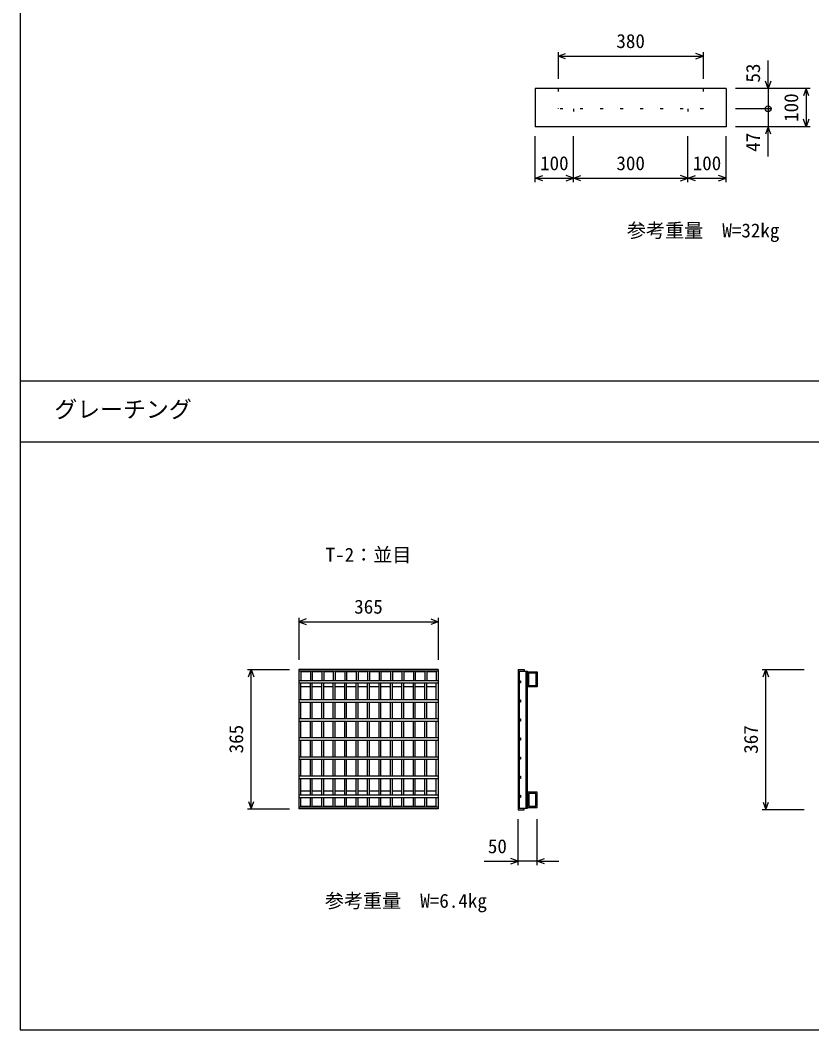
# Model space of a CAD drawing. Units: millimetres, scale not verified. Extents: x -12600 to 12600, y -8910 to 8910.
# Drawn here: x -4632 to -2557, y 2677 to 5321 of the extents above; entities that cross this region are included whole.
import ezdxf
from ezdxf.enums import TextEntityAlignment as Align

# ---------------------------------------------------------------- set-up
doc = ezdxf.new("R2010")
doc.units = ezdxf.units.MM
doc.header["$LTSCALE"] = 30
doc.linetypes.add('DOTTED', pattern=[1.75, 0.25, -1.5])
for name, color, linetype, lineweight in [('0-0_DIM', 7, 'Continuous', 25), ('0-2_HATCH', 6, 'Continuous', 25), ('0-4_OUTLINE', 3, 'Continuous', 25), ('0-5_OUTLINE2', 4, 'DOTTED', 25), ('0-6_TXT', 7, 'Continuous', 25)]:
    doc.layers.add(name, color=color, linetype=linetype, lineweight=lineweight)
doc.styles.add('ＭＳ ゴシック', font='')
doc.styles.get('ＭＳ ゴシック').set_extended_font_data('MS Gothic')

msp = doc.modelspace()

# ---------------------------------------------------------------- linework, layer by layer
at = {"layer": '0-0_DIM'}
for p, q in [((-3221.52, 5237.01), (-3221.52, 5167.01)), ((-2841.52, 5237.01), (-2841.52, 5167.01)), ((-3221.52, 5227.01), (-2841.52, 5227.01)), ((-2671.52, 5142.01), (-2671.52, 5215.3)), ((-2561.52, 5142.01), (-2756.52, 5142.01)), ((-2671.52, 5142.01), (-2671.52, 5089.01)), ((-2571.52, 5142.01), (-2571.52, 5042.01)), ((-2661.52, 5089.01), (-2756.52, 5089.01)), ((-2671.52, 5089.01), (-2671.52, 5042.01)), ((-2561.52, 5042.01), (-2756.52, 5042.01)), ((-2671.52, 4964.35), (-2671.52, 5042.01)), ((-3281.52, 4897.01), (-3281.52, 5017.01)), ((-3181.52, 4897.01), (-3181.52, 5017.01)), ((-2881.52, 4897.01), (-2881.52, 5017.01)), ((-2781.52, 4897.01), (-2781.52, 5017.01)), ((-3281.52, 4907.01), (-3181.52, 4907.01)), ((-3181.52, 4907.01), (-2881.52, 4907.01)), ((-2881.52, 4907.01), (-2781.52, 4907.01)), ((-4631.52, 4376.57), (1868.48, 4376.57)), ((-4631.52, 4216.57), (1868.48, 4216.57)), ((-3901.08, 3755.53), (-3901.08, 3645.53)), ((-3536.08, 3755.53), (-3536.08, 3645.53)), ((-3901.08, 3745.53), (-3536.08, 3745.53)), ((-4036.08, 3620.53), (-3926.08, 3620.53)), ((-4026.08, 3255.53), (-4026.08, 3620.53)), ((-2687.08, 3620.53), (-2577.08, 3620.53)), ((-2677.08, 3253.53), (-2677.08, 3620.53)), ((-4036.08, 3255.53), (-3926.08, 3255.53)), ((-2687.08, 3253.53), (-2577.08, 3253.53)), ((-3326.56, 3108.03), (-3326.56, 3228.03)), ((-3276.56, 3108.03), (-3276.56, 3228.03)), ((-3415.72, 3118.03), (-3326.56, 3118.03)), ((-3276.56, 3118.03), (-3326.56, 3118.03)), ((-3276.56, 3118.03), (-3219.5, 3118.03))]:
    msp.add_line(p, q, dxfattribs=at)
msp.add_lwpolyline([(-4631.52, 2676.57), (1868.48, 2676.57), (1868.48, 6676.57), (-4631.52, 6676.57)], close=True, dxfattribs=at)
for points in [[(-3202.07, 5219.93), (-3221.52, 5227.01), (-3202.07, 5234.09)], [(-2860.98, 5219.93), (-2841.52, 5227.01), (-2860.98, 5234.09)], [(-2664.44, 5161.47), (-2671.52, 5142.01), (-2678.61, 5161.47)], [(-2564.44, 5122.55), (-2571.52, 5142.01), (-2578.61, 5122.55)], [(-2564.44, 5061.47), (-2571.52, 5042.01), (-2578.61, 5061.47)], [(-2664.44, 5022.55), (-2671.52, 5042.01), (-2678.61, 5022.55)], [(-3262.07, 4899.93), (-3281.52, 4907.01), (-3262.07, 4914.09)], [(-3200.98, 4899.93), (-3181.52, 4907.01), (-3200.98, 4914.09)], [(-3162.07, 4899.93), (-3181.52, 4907.01), (-3162.07, 4914.09)], [(-2900.98, 4899.93), (-2881.52, 4907.01), (-2900.98, 4914.09)], [(-2862.07, 4899.93), (-2881.52, 4907.01), (-2862.07, 4914.09)], [(-2800.98, 4899.93), (-2781.52, 4907.01), (-2800.98, 4914.09)], [(-3881.63, 3752.61), (-3901.08, 3745.53), (-3881.63, 3738.45)], [(-3555.54, 3752.61), (-3536.08, 3745.53), (-3555.54, 3738.45)], [(-4033.17, 3601.07), (-4026.08, 3620.53), (-4019, 3601.07)], [(-2684.17, 3601.07), (-2677.08, 3620.53), (-2670, 3601.07)], [(-4033.17, 3274.99), (-4026.08, 3255.53), (-4019, 3274.99)], [(-2684.17, 3272.99), (-2677.08, 3253.53), (-2670, 3272.99)], [(-3346.02, 3110.95), (-3326.56, 3118.03), (-3346.02, 3125.11)], [(-3257.11, 3110.95), (-3276.56, 3118.03), (-3257.11, 3125.11)]]:
    msp.add_lwpolyline(points, dxfattribs=at)
msp.add_circle((-2671.52, 5089.01), 7.5, dxfattribs=at)
at = {"layer": '0-2_HATCH'}
for p, q in [((-3901.08, 3620.53), (-3901.08, 3255.53)), ((-3536.08, 3620.53), (-3901.08, 3620.53)), ((-3536.08, 3616.03), (-3901.08, 3616.03)), ((-3896.08, 3616.03), (-3896.08, 3591.03)), ((-3871.08, 3614.53), (-3896.08, 3614.53)), ((-3871.08, 3616.03), (-3871.08, 3591.03)), ((-3866.08, 3616.03), (-3866.08, 3591.03)), ((-3841.08, 3614.53), (-3866.08, 3614.53)), ((-3841.08, 3616.03), (-3841.08, 3591.03)), ((-3836.08, 3616.03), (-3836.08, 3591.03)), ((-3811.08, 3614.53), (-3836.08, 3614.53)), ((-3811.08, 3616.03), (-3811.08, 3591.03)), ((-3806.08, 3616.03), (-3806.08, 3591.03)), ((-3781.08, 3614.53), (-3806.08, 3614.53)), ((-3781.08, 3616.03), (-3781.08, 3591.03)), ((-3776.08, 3616.03), (-3776.08, 3591.03)), ((-3751.08, 3614.53), (-3776.08, 3614.53)), ((-3751.08, 3616.03), (-3751.08, 3591.03)), ((-3746.08, 3616.03), (-3746.08, 3591.03)), ((-3721.08, 3614.53), (-3746.08, 3614.53)), ((-3721.08, 3616.03), (-3721.08, 3591.03)), ((-3716.08, 3616.03), (-3716.08, 3591.03)), ((-3691.08, 3614.53), (-3716.08, 3614.53)), ((-3691.08, 3616.03), (-3691.08, 3591.03)), ((-3686.08, 3616.03), (-3686.08, 3591.03)), ((-3661.08, 3614.53), (-3686.08, 3614.53)), ((-3661.08, 3616.03), (-3661.08, 3591.03)), ((-3656.08, 3616.03), (-3656.08, 3591.03)), ((-3631.08, 3614.53), (-3656.08, 3614.53)), ((-3631.08, 3616.03), (-3631.08, 3591.03)), ((-3626.08, 3616.03), (-3626.08, 3591.03)), ((-3601.08, 3614.53), (-3626.08, 3614.53)), ((-3601.08, 3616.03), (-3601.08, 3591.03)), ((-3596.08, 3616.03), (-3596.08, 3591.03)), ((-3571.08, 3614.53), (-3596.08, 3614.53)), ((-3571.08, 3616.03), (-3571.08, 3591.03)), ((-3566.08, 3616.03), (-3566.08, 3591.03)), ((-3541.08, 3614.53), (-3566.08, 3614.53)), ((-3541.08, 3616.03), (-3541.08, 3591.03)), ((-3536.08, 3620.53), (-3536.08, 3255.53)), ((-3326.56, 3620.53), (-3326.56, 3253.03)), ((-3326.56, 3616.03), (-3301.56, 3616.03)), ((-3322.56, 3257.53), (-3322.56, 3616.03)), ((-3305.56, 3257.53), (-3305.56, 3616.03)), ((-3301.56, 3257.53), (-3301.56, 3616.03)), ((-3536.08, 3591.03), (-3901.08, 3591.03)), ((-3901.08, 3585.03), (-3536.08, 3585.03)), ((-3896.08, 3541.03), (-3896.08, 3585.03)), ((-3871.08, 3574.53), (-3896.08, 3574.53)), ((-3871.08, 3541.03), (-3871.08, 3585.03)), ((-3866.08, 3541.03), (-3866.08, 3585.03)), ((-3841.08, 3574.53), (-3866.08, 3574.53)), ((-3841.08, 3541.03), (-3841.08, 3585.03)), ((-3836.08, 3541.03), (-3836.08, 3585.03)), ((-3811.08, 3574.53), (-3836.08, 3574.53)), ((-3811.08, 3541.03), (-3811.08, 3585.03)), ((-3806.08, 3541.03), (-3806.08, 3585.03)), ((-3781.08, 3574.53), (-3806.08, 3574.53)), ((-3781.08, 3541.03), (-3781.08, 3585.03)), ((-3776.08, 3541.03), (-3776.08, 3585.03)), ((-3751.08, 3574.53), (-3776.08, 3574.53)), ((-3751.08, 3541.03), (-3751.08, 3585.03)), ((-3746.08, 3541.03), (-3746.08, 3585.03)), ((-3721.08, 3574.53), (-3746.08, 3574.53)), ((-3721.08, 3541.03), (-3721.08, 3585.03)), ((-3716.08, 3541.03), (-3716.08, 3585.03)), ((-3691.08, 3574.53), (-3716.08, 3574.53)), ((-3691.08, 3541.03), (-3691.08, 3585.03)), ((-3686.08, 3541.03), (-3686.08, 3585.03)), ((-3661.08, 3574.53), (-3686.08, 3574.53)), ((-3661.08, 3541.03), (-3661.08, 3585.03)), ((-3656.08, 3541.03), (-3656.08, 3585.03)), ((-3631.08, 3574.53), (-3656.08, 3574.53)), ((-3631.08, 3541.03), (-3631.08, 3585.03)), ((-3626.08, 3541.03), (-3626.08, 3585.03)), ((-3601.08, 3574.53), (-3626.08, 3574.53)), ((-3601.08, 3541.03), (-3601.08, 3585.03)), ((-3596.08, 3541.03), (-3596.08, 3585.03)), ((-3571.08, 3574.53), (-3596.08, 3574.53)), ((-3571.08, 3541.03), (-3571.08, 3585.03)), ((-3566.08, 3541.03), (-3566.08, 3585.03)), ((-3541.08, 3574.53), (-3566.08, 3574.53)), ((-3541.08, 3541.03), (-3541.08, 3585.03)), ((-3536.08, 3541.03), (-3901.08, 3541.03)), ((-3901.08, 3535.03), (-3536.08, 3535.03)), ((-3896.08, 3491.03), (-3896.08, 3535.03)), ((-3871.08, 3491.03), (-3871.08, 3535.03)), ((-3866.08, 3491.03), (-3866.08, 3535.03)), ((-3841.08, 3491.03), (-3841.08, 3535.03)), ((-3836.08, 3491.03), (-3836.08, 3535.03)), ((-3811.08, 3491.03), (-3811.08, 3535.03)), ((-3806.08, 3491.03), (-3806.08, 3535.03)), ((-3781.08, 3491.03), (-3781.08, 3535.03)), ((-3776.08, 3491.03), (-3776.08, 3535.03)), ((-3751.08, 3491.03), (-3751.08, 3535.03)), ((-3746.08, 3491.03), (-3746.08, 3535.03)), ((-3721.08, 3491.03), (-3721.08, 3535.03)), ((-3716.08, 3491.03), (-3716.08, 3535.03)), ((-3691.08, 3491.03), (-3691.08, 3535.03)), ((-3686.08, 3491.03), (-3686.08, 3535.03)), ((-3661.08, 3491.03), (-3661.08, 3535.03)), ((-3656.08, 3491.03), (-3656.08, 3535.03)), ((-3631.08, 3491.03), (-3631.08, 3535.03)), ((-3626.08, 3491.03), (-3626.08, 3535.03)), ((-3601.08, 3491.03), (-3601.08, 3535.03)), ((-3596.08, 3491.03), (-3596.08, 3535.03)), ((-3571.08, 3491.03), (-3571.08, 3535.03)), ((-3566.08, 3491.03), (-3566.08, 3535.03)), ((-3541.08, 3491.03), (-3541.08, 3535.03)), ((-3536.08, 3491.03), (-3901.08, 3491.03)), ((-3901.08, 3485.03), (-3536.08, 3485.03)), ((-3896.08, 3441.03), (-3896.08, 3485.03)), ((-3871.08, 3441.03), (-3871.08, 3485.03)), ((-3866.08, 3441.03), (-3866.08, 3485.03)), ((-3841.08, 3441.03), (-3841.08, 3485.03)), ((-3836.08, 3441.03), (-3836.08, 3485.03)), ((-3811.08, 3441.03), (-3811.08, 3485.03)), ((-3806.08, 3441.03), (-3806.08, 3485.03)), ((-3781.08, 3441.03), (-3781.08, 3485.03)), ((-3776.08, 3441.03), (-3776.08, 3485.03)), ((-3751.08, 3441.03), (-3751.08, 3485.03)), ((-3746.08, 3441.03), (-3746.08, 3485.03)), ((-3721.08, 3441.03), (-3721.08, 3485.03)), ((-3716.08, 3441.03), (-3716.08, 3485.03)), ((-3691.08, 3441.03), (-3691.08, 3485.03)), ((-3686.08, 3441.03), (-3686.08, 3485.03)), ((-3661.08, 3441.03), (-3661.08, 3485.03)), ((-3656.08, 3441.03), (-3656.08, 3485.03)), ((-3631.08, 3441.03), (-3631.08, 3485.03)), ((-3626.08, 3441.03), (-3626.08, 3485.03)), ((-3601.08, 3441.03), (-3601.08, 3485.03)), ((-3596.08, 3441.03), (-3596.08, 3485.03)), ((-3571.08, 3441.03), (-3571.08, 3485.03)), ((-3566.08, 3441.03), (-3566.08, 3485.03)), ((-3541.08, 3441.03), (-3541.08, 3485.03)), ((-3536.08, 3441.03), (-3901.08, 3441.03)), ((-3901.08, 3435.03), (-3536.08, 3435.03)), ((-3896.08, 3391.03), (-3896.08, 3435.03)), ((-3871.08, 3391.03), (-3871.08, 3435.03)), ((-3866.08, 3391.03), (-3866.08, 3435.03)), ((-3841.08, 3391.03), (-3841.08, 3435.03)), ((-3836.08, 3391.03), (-3836.08, 3435.03)), ((-3811.08, 3391.03), (-3811.08, 3435.03)), ((-3806.08, 3391.03), (-3806.08, 3435.03)), ((-3781.08, 3391.03), (-3781.08, 3435.03)), ((-3776.08, 3391.03), (-3776.08, 3435.03)), ((-3751.08, 3391.03), (-3751.08, 3435.03)), ((-3746.08, 3391.03), (-3746.08, 3435.03)), ((-3721.08, 3391.03), (-3721.08, 3435.03)), ((-3716.08, 3391.03), (-3716.08, 3435.03)), ((-3691.08, 3391.03), (-3691.08, 3435.03)), ((-3686.08, 3391.03), (-3686.08, 3435.03)), ((-3661.08, 3391.03), (-3661.08, 3435.03)), ((-3656.08, 3391.03), (-3656.08, 3435.03)), ((-3631.08, 3391.03), (-3631.08, 3435.03)), ((-3626.08, 3391.03), (-3626.08, 3435.03)), ((-3601.08, 3391.03), (-3601.08, 3435.03)), ((-3596.08, 3391.03), (-3596.08, 3435.03)), ((-3571.08, 3391.03), (-3571.08, 3435.03)), ((-3566.08, 3391.03), (-3566.08, 3435.03)), ((-3541.08, 3391.03), (-3541.08, 3435.03)), ((-3536.08, 3391.03), (-3901.08, 3391.03)), ((-3901.08, 3385.03), (-3536.08, 3385.03)), ((-3896.08, 3341.03), (-3896.08, 3385.03)), ((-3871.08, 3341.03), (-3871.08, 3385.03)), ((-3866.08, 3341.03), (-3866.08, 3385.03)), ((-3841.08, 3341.03), (-3841.08, 3385.03)), ((-3836.08, 3341.03), (-3836.08, 3385.03)), ((-3811.08, 3341.03), (-3811.08, 3385.03)), ((-3806.08, 3341.03), (-3806.08, 3385.03)), ((-3781.08, 3341.03), (-3781.08, 3385.03)), ((-3776.08, 3341.03), (-3776.08, 3385.03)), ((-3751.08, 3341.03), (-3751.08, 3385.03)), ((-3746.08, 3341.03), (-3746.08, 3385.03)), ((-3721.08, 3341.03), (-3721.08, 3385.03)), ((-3716.08, 3341.03), (-3716.08, 3385.03)), ((-3691.08, 3341.03), (-3691.08, 3385.03)), ((-3686.08, 3341.03), (-3686.08, 3385.03)), ((-3661.08, 3341.03), (-3661.08, 3385.03)), ((-3656.08, 3341.03), (-3656.08, 3385.03)), ((-3631.08, 3341.03), (-3631.08, 3385.03)), ((-3626.08, 3341.03), (-3626.08, 3385.03)), ((-3601.08, 3341.03), (-3601.08, 3385.03)), ((-3596.08, 3341.03), (-3596.08, 3385.03)), ((-3571.08, 3341.03), (-3571.08, 3385.03)), ((-3566.08, 3341.03), (-3566.08, 3385.03)), ((-3541.08, 3341.03), (-3541.08, 3385.03)), ((-3536.08, 3341.03), (-3901.08, 3341.03)), ((-3901.08, 3335.03), (-3536.08, 3335.03)), ((-3896.08, 3291.03), (-3896.08, 3335.03)), ((-3871.08, 3291.03), (-3871.08, 3335.03)), ((-3866.08, 3291.03), (-3866.08, 3335.03)), ((-3841.08, 3291.03), (-3841.08, 3335.03)), ((-3836.08, 3291.03), (-3836.08, 3335.03)), ((-3811.08, 3291.03), (-3811.08, 3335.03)), ((-3806.08, 3291.03), (-3806.08, 3335.03)), ((-3781.08, 3291.03), (-3781.08, 3335.03)), ((-3776.08, 3291.03), (-3776.08, 3335.03)), ((-3751.08, 3291.03), (-3751.08, 3335.03)), ((-3746.08, 3291.03), (-3746.08, 3335.03)), ((-3721.08, 3291.03), (-3721.08, 3335.03)), ((-3716.08, 3291.03), (-3716.08, 3335.03)), ((-3691.08, 3291.03), (-3691.08, 3335.03)), ((-3686.08, 3291.03), (-3686.08, 3335.03)), ((-3661.08, 3291.03), (-3661.08, 3335.03)), ((-3656.08, 3291.03), (-3656.08, 3335.03)), ((-3631.08, 3291.03), (-3631.08, 3335.03)), ((-3626.08, 3291.03), (-3626.08, 3335.03)), ((-3601.08, 3291.03), (-3601.08, 3335.03)), ((-3596.08, 3291.03), (-3596.08, 3335.03)), ((-3571.08, 3291.03), (-3571.08, 3335.03)), ((-3566.08, 3291.03), (-3566.08, 3335.03)), ((-3541.08, 3291.03), (-3541.08, 3335.03)), ((-3536.08, 3291.03), (-3901.08, 3291.03)), ((-3901.08, 3285.03), (-3536.08, 3285.03)), ((-3871.08, 3301.53), (-3896.08, 3301.53)), ((-3896.08, 3260.03), (-3896.08, 3285.03)), ((-3871.08, 3260.03), (-3871.08, 3285.03)), ((-3841.08, 3301.53), (-3866.08, 3301.53)), ((-3866.08, 3260.03), (-3866.08, 3285.03)), ((-3841.08, 3260.03), (-3841.08, 3285.03)), ((-3811.08, 3301.53), (-3836.08, 3301.53)), ((-3836.08, 3260.03), (-3836.08, 3285.03)), ((-3811.08, 3260.03), (-3811.08, 3285.03)), ((-3781.08, 3301.53), (-3806.08, 3301.53)), ((-3806.08, 3260.03), (-3806.08, 3285.03)), ((-3781.08, 3260.03), (-3781.08, 3285.03)), ((-3751.08, 3301.53), (-3776.08, 3301.53)), ((-3776.08, 3260.03), (-3776.08, 3285.03)), ((-3751.08, 3260.03), (-3751.08, 3285.03)), ((-3721.08, 3301.53), (-3746.08, 3301.53)), ((-3746.08, 3260.03), (-3746.08, 3285.03)), ((-3721.08, 3260.03), (-3721.08, 3285.03)), ((-3691.08, 3301.53), (-3716.08, 3301.53)), ((-3716.08, 3260.03), (-3716.08, 3285.03)), ((-3691.08, 3260.03), (-3691.08, 3285.03)), ((-3661.08, 3301.53), (-3686.08, 3301.53)), ((-3686.08, 3260.03), (-3686.08, 3285.03)), ((-3661.08, 3260.03), (-3661.08, 3285.03)), ((-3631.08, 3301.53), (-3656.08, 3301.53)), ((-3656.08, 3260.03), (-3656.08, 3285.03)), ((-3631.08, 3260.03), (-3631.08, 3285.03)), ((-3601.08, 3301.53), (-3626.08, 3301.53)), ((-3626.08, 3260.03), (-3626.08, 3285.03)), ((-3601.08, 3260.03), (-3601.08, 3285.03)), ((-3571.08, 3301.53), (-3596.08, 3301.53)), ((-3596.08, 3260.03), (-3596.08, 3285.03)), ((-3571.08, 3260.03), (-3571.08, 3285.03)), ((-3541.08, 3301.53), (-3566.08, 3301.53)), ((-3566.08, 3260.03), (-3566.08, 3285.03)), ((-3541.08, 3260.03), (-3541.08, 3285.03)), ((-3536.08, 3260.03), (-3901.08, 3260.03)), ((-3536.08, 3255.53), (-3901.08, 3255.53)), ((-3871.08, 3261.53), (-3896.08, 3261.53)), ((-3841.08, 3261.53), (-3866.08, 3261.53)), ((-3811.08, 3261.53), (-3836.08, 3261.53)), ((-3781.08, 3261.53), (-3806.08, 3261.53)), ((-3751.08, 3261.53), (-3776.08, 3261.53)), ((-3721.08, 3261.53), (-3746.08, 3261.53)), ((-3691.08, 3261.53), (-3716.08, 3261.53)), ((-3661.08, 3261.53), (-3686.08, 3261.53)), ((-3631.08, 3261.53), (-3656.08, 3261.53)), ((-3601.08, 3261.53), (-3626.08, 3261.53)), ((-3571.08, 3261.53), (-3596.08, 3261.53)), ((-3541.08, 3261.53), (-3566.08, 3261.53)), ((-3326.56, 3257.53), (-3301.56, 3257.53))]:
    msp.add_line(p, q, dxfattribs=at)
for points in [[(-3326.56, 3620.53), (-3310.56, 3620.53), (-3310.56, 3616.03)], [(-3326.56, 3591.03), (-3320.56, 3591.03), (-3320.56, 3585.03), (-3326.56, 3585.03)], [(-3326.56, 3541.03), (-3320.56, 3541.03), (-3320.56, 3535.03), (-3326.56, 3535.03)], [(-3326.56, 3491.03), (-3320.56, 3491.03), (-3320.56, 3485.03), (-3326.56, 3485.03)], [(-3326.56, 3441.03), (-3320.56, 3441.03), (-3320.56, 3435.03), (-3326.56, 3435.03)], [(-3326.56, 3391.03), (-3320.56, 3391.03), (-3320.56, 3385.03), (-3326.56, 3385.03)], [(-3326.56, 3341.03), (-3320.56, 3341.03), (-3320.56, 3335.03), (-3326.56, 3335.03)], [(-3326.56, 3291.03), (-3320.56, 3291.03), (-3320.56, 3285.03), (-3326.56, 3285.03)], [(-3326.56, 3253.03), (-3310.56, 3253.03), (-3310.56, 3257.53)]]:
    msp.add_lwpolyline(points, dxfattribs=at)
for points in [[(-3301.56, 3614.53), (-3276.56, 3614.53), (-3276.56, 3574.53), (-3301.56, 3574.53)], [(-3298.36, 3611.33), (-3279.76, 3611.33), (-3279.76, 3577.73), (-3298.36, 3577.73)], [(-3301.56, 3259.03), (-3276.56, 3259.03), (-3276.56, 3299.03), (-3301.56, 3299.03)], [(-3298.36, 3262.23), (-3279.76, 3262.23), (-3279.76, 3295.83), (-3298.36, 3295.83)]]:
    msp.add_lwpolyline(points, close=True, dxfattribs=at)
at = {"layer": '0-4_OUTLINE'}
for p, q in [((-3281.52, 5142.01), (-3281.52, 5042.01)), ((-2781.52, 5142.01), (-3281.52, 5142.01))]:
    msp.add_line(p, q, dxfattribs=at)
msp.add_lwpolyline([(-2781.52, 5142.01), (-2781.52, 5042.01), (-3281.52, 5042.01)], dxfattribs=at)
at = {"layer": '0-5_OUTLINE2'}
for p, q in [((-3221.52, 5142.01), (-3221.52, 5089.01)), ((-2841.52, 5142.01), (-2841.52, 5089.01)), ((-2841.52, 5089.01), (-3221.52, 5089.01)), ((-3181.52, 5089.01), (-3181.52, 5042.01)), ((-2881.52, 5089.01), (-2881.52, 5042.01))]:
    msp.add_line(p, q, dxfattribs=at)

# ---------------------------------------------------------------- texts
at = {"layer": '0-0_DIM', "style": 'ＭＳ ゴシック'}
for s, p in [('380', (-3069.02, 5237.01)), ('100', (-3269.02, 4917.01)), ('300', (-3069.02, 4917.01)), ('100', (-2869.02, 4917.01)), ('参考重量\u3000W=32kg', (-3041.42, 4740.93)), ('365', (-3756.08, 3755.53)), ('50', (-3405.84, 3128.03)), ('参考重量\u3000W=6.4kg', (-3832.95, 2985.22))]:
    msp.add_text(s, height=36.66, dxfattribs=at).set_placement(p, align=Align.BOTTOM_LEFT)
for s, p in [('53', (-2681.52, 5157.47)), ('100', (-2581.52, 5054.51)), ('47', (-2681.52, 4976.28)), ('365', (-4036.08, 3400.53)), ('367', (-2687.08, 3399.53))]:
    msp.add_text(s, height=36.66, rotation=90, dxfattribs=at).set_placement(p, align=Align.BOTTOM_LEFT)
at = {"layer": '0-6_TXT', "style": 'ＭＳ ゴシック'}
for s, height, p in [('グレーチング', 43.99, (-4542.02, 4266.57)), ('T-2：並目', 36.66, (-3831.08, 3891.39))]:
    msp.add_text(s, height=height, dxfattribs=at).set_placement(p, align=Align.BOTTOM_LEFT)

doc.saveas('drawing.dxf')
